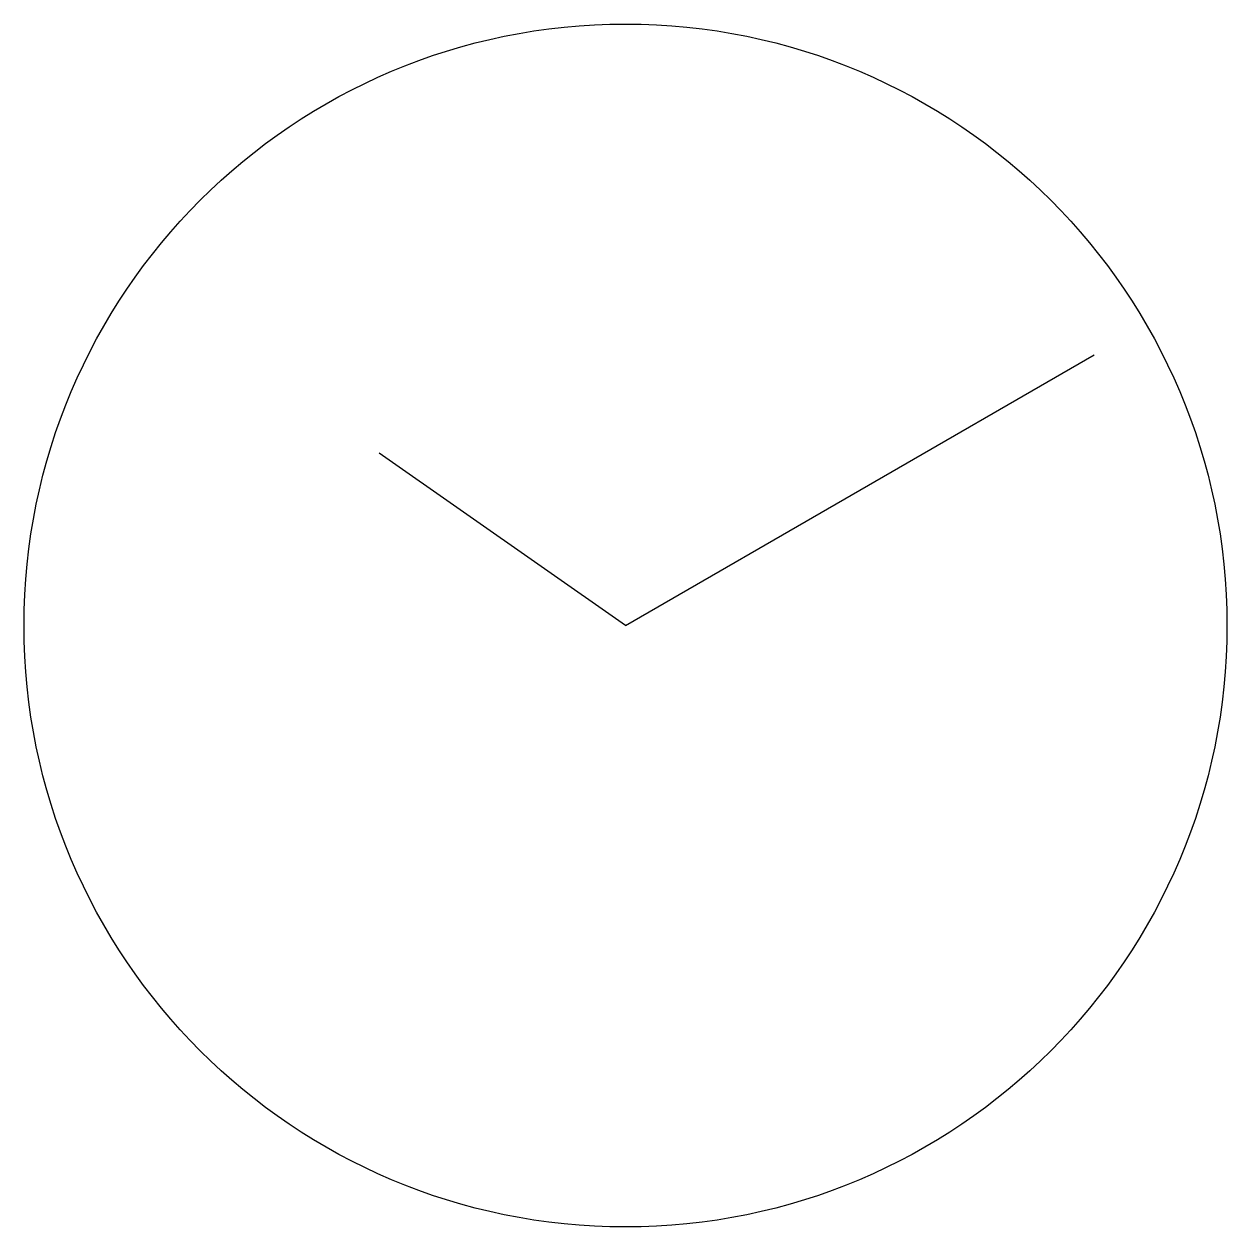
# Model space of a CAD drawing. Extents: x -10 to 10, y -10 to 10.
import ezdxf

# ---------------------------------------------------------------- set-up
doc = ezdxf.new("R2010")
doc.units = 0
doc.header["$MEASUREMENT"] = 0
doc.layers.get('0').update_dxf_attribs({"linetype": 'CONTINUOUS'})

msp = doc.modelspace()

# ---------------------------------------------------------------- linework, layer by layer
for points in [[(0, 0), (7.794, 4.5)], [(0, 0), (-4.096, 2.868)]]:
    msp.add_lwpolyline(points)
msp.add_circle((0, 0), 10)

doc.saveas('drawing.dxf')
